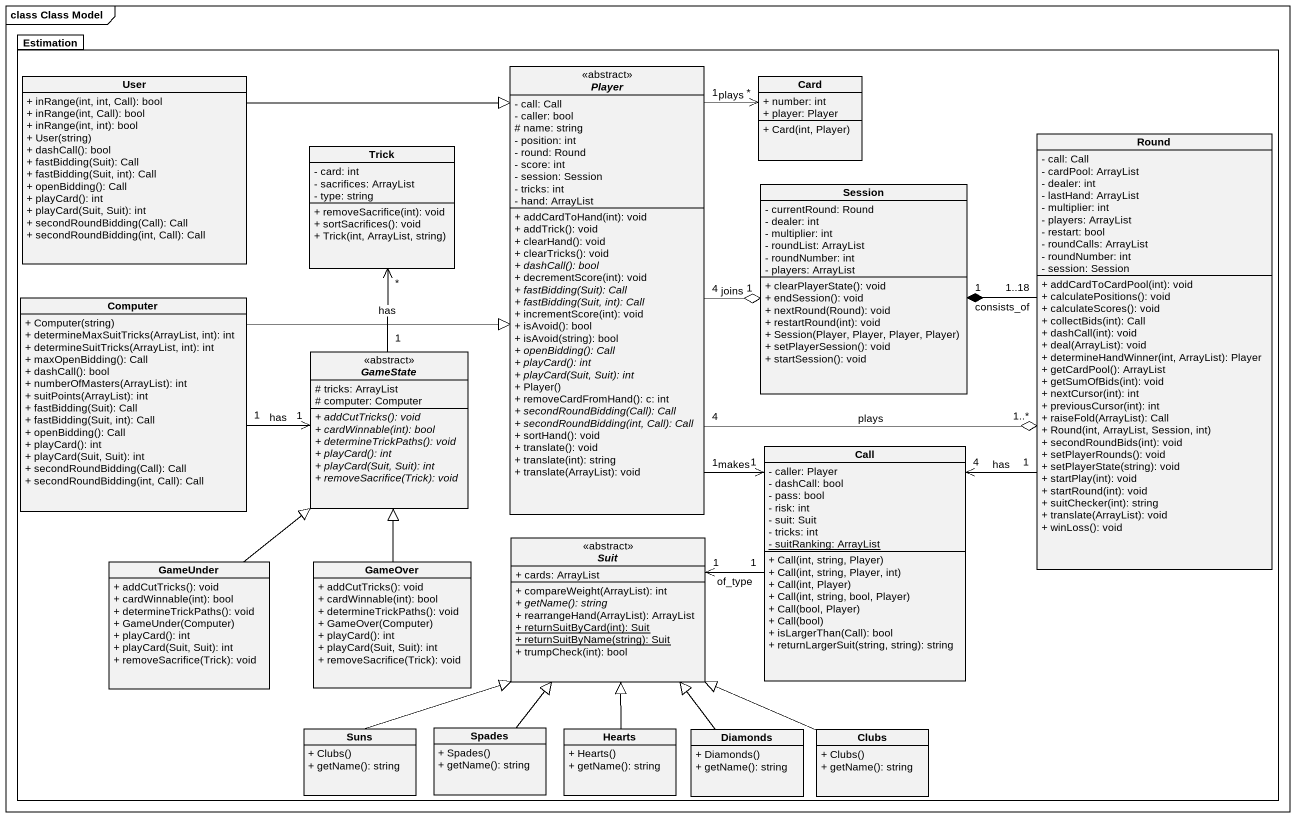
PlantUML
@startuml
mainframe class Class Model
hide circle
hide empty members
skinparam classAttributeIconSize 0
package Estimation {
  class User {
    + inRange(int, int, Call): bool
    + inRange(int, Call): bool
    + inRange(int, int): bool
    + User(string)
    + dashCall(): bool
    + fastBidding(Suit): Call
    + fastBidding(Suit, int): Call
    + openBidding(): Call
    + playCard(): int
    + playCard(Suit, Suit): int
    + secondRoundBidding(Call): Call
    + secondRoundBidding(int, Call): Call
  }
  abstract class Player <<abstract>> {
    - call: Call
    - caller: bool
    # name: string
    - position: int
    - round: Round
    - score: int
    - session: Session
    - tricks: int
    - hand: ArrayList
    + addCardToHand(int): void
    + addTrick(): void
    + clearHand(): void
    + clearTricks(): void
    {abstract} + dashCall(): bool
    + decrementScore(int): void
    {abstract} + fastBidding(Suit): Call
    {abstract} + fastBidding(Suit, int): Call
    + incrementScore(int): void
    + isAvoid(): bool
    + isAvoid(string): bool
    {abstract} + openBidding(): Call
    {abstract} + playCard(): int
    {abstract} + playCard(Suit, Suit): int
    + Player()
    + removeCardFromHand(): c: int
    {abstract} + secondRoundBidding(Call): Call
    {abstract} + secondRoundBidding(int, Call): Call
    + sortHand(): void
    + translate(): void
    + translate(int): string
    + translate(ArrayList): void
  }
  class "Card" as Card_ {
    + number: int
    + player: Player
    + Card(int, Player)
  }
  class Trick {
    - card: int
    - sacrifices: ArrayList
    - type: string
    + removeSacrifice(int): void
    + sortSacrifices(): void
    + Trick(int, ArrayList, string)
  }
  class Round {
    - call: Call
    - cardPool: ArrayList
    - dealer: int
    - lastHand: ArrayList
    - multiplier: int
    - players: ArrayList
    - restart: bool
    - roundCalls: ArrayList
    - roundNumber: int
    - session: Session
    + addCardToCardPool(int): void
    + calculatePositions(): void
    + calculateScores(): void
    + collectBids(int): Call
    + dashCall(int): void
    + deal(ArrayList): void
    + determineHandWinner(int, ArrayList): Player
    + getCardPool(): ArrayList
    + getSumOfBids(int): void
    + nextCursor(int): int
    + previousCursor(int): int
    + raiseFold(ArrayList): Call
    + Round(int, ArrayList, Session, int)
    + secondRoundBids(int): void
    + setPlayerRounds(): void
    + setPlayerState(string): void
    + startPlay(int): void
    + startRound(int): void
    + suitChecker(int): string
    + translate(ArrayList): void
    + winLoss(): void
  }
  class Session {
    - currentRound: Round
    - dealer: int
    - multiplier: int
    - roundList: ArrayList
    - roundNumber: int
    - players: ArrayList
    + clearPlayerState(): void
    + endSession(): void
    + nextRound(Round): void
    + restartRound(int): void
    + Session(Player, Player, Player, Player)
    + setPlayerSession(): void
    + startSession(): void
  }
  class Computer {
    + Computer(string)
    + determineMaxSuitTricks(ArrayList, int): int
    + determineSuitTricks(ArrayList, int): int
    + maxOpenBidding(): Call
    + dashCall(): bool
    + numberOfMasters(ArrayList): int
    + suitPoints(ArrayList): int
    + fastBidding(Suit): Call
    + fastBidding(Suit, int): Call
    + openBidding(): Call
    + playCard(): int
    + playCard(Suit, Suit): int
    + secondRoundBidding(Call): Call
    + secondRoundBidding(int, Call): Call
  }
  abstract class GameState <<abstract>> {
    # tricks: ArrayList
    # computer: Computer
    {abstract} + addCutTricks(): void
    {abstract} + cardWinnable(int): bool
    {abstract} + determineTrickPaths(): void
    {abstract} + playCard(): int
    {abstract} + playCard(Suit, Suit): int
    {abstract} + removeSacrifice(Trick): void
  }
  class Call {
    - caller: Player
    - dashCall: bool
    - pass: bool
    - risk: int
    - suit: Suit
    - tricks: int
    {static} - suitRanking: ArrayList
    + Call(int, string, Player)
    + Call(int, string, Player, int)
    + Call(int, Player)
    + Call(int, string, bool, Player)
    + Call(bool, Player)
    + Call(bool)
    + isLargerThan(Call): bool
    + returnLargerSuit(string, string): string
  }
  class GameUnder {
    + addCutTricks(): void
    + cardWinnable(int): bool
    + determineTrickPaths(): void
    + GameUnder(Computer)
    + playCard(): int
    + playCard(Suit, Suit): int
    + removeSacrifice(Trick): void
  }
  class GameOver {
    + addCutTricks(): void
    + cardWinnable(int): bool
    + determineTrickPaths(): void
    + GameOver(Computer)
    + playCard(): int
    + playCard(Suit, Suit): int
    + removeSacrifice(Trick): void
  }
  abstract class Suit <<abstract>> {
    + cards: ArrayList
    + compareWeight(ArrayList): int
    {abstract} + getName(): string
    + rearrangeHand(ArrayList): ArrayList
    {static} + returnSuitByCard(int): Suit
    {static} + returnSuitByName(string): Suit
    + trumpCheck(int): bool
  }
  class Suns {
    + Clubs()
    + getName(): string
  }
  class Spades {
    + Spades()
    + getName(): string
  }
  class Hearts {
    + Hearts()
    + getName(): string
  }
  class Diamonds {
    + Diamonds()
    + getName(): string
  }
  class Clubs {
    + Clubs()
    + getName(): string
  }
}
User -right-|> Player
Player "1" -up-> "*" Card_ : plays
Player "4" -right-o "1..*" Round : plays
Player "4" -right-o "1" Session : joins
Player "1" --> "1" Call : makes
Trick "*" <-- "1" GameState : has
Round "1..18" -left-* "1" Session : consists_of
Computer -right-|> Player
Computer "1" -right-> "1" GameState : has
Call "4" <-up- "1" Round : has
GameUnder -up-|> GameState
GameOver -up-|> GameState
Suit "1" <-right- "1" Call : of_type
Suns -up-|> Suit
Spades -up-|> Suit
Hearts -up-|> Suit
Diamonds -up-|> Suit
Clubs -left-|> Suit
@enduml
